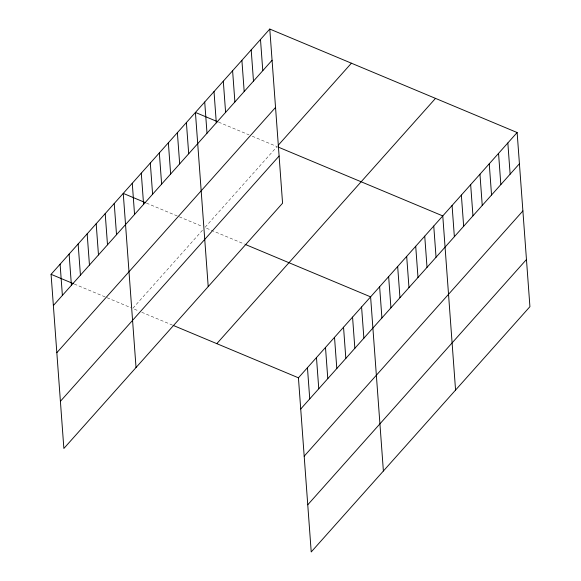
<?xml version="1.0" encoding="UTF-8"?>
<svg xmlns="http://www.w3.org/2000/svg" width="581" height="581" viewBox="0 0 581 581"><rect width="100%" height="100%" fill="white"/><g stroke="black" fill="none" stroke-linecap="round" stroke-linejoin="round"><path stroke-width="0.44" stroke-dasharray="2.9 2.18" d="M202.471 230.229L132.7 308.467L138.474 310.886M218.63 122.148L249.038 134.872M252.241 136.208L277.05 146.594L204.875 227.527L244.448 244.085M146.456 203.089L177.663 216.147M179.268 216.815L202.471 226.525M74.281 284.029L105.495 297.087M107.093 297.755L131.103 307.799M141.771 312.266L172.281 325.026"/><path stroke-width="0.87" d="M269.78 29.05L282.569 203.197L63.866 448.467L51.077 274.319L269.78 29.05L517.134 132.533L529.923 306.681L311.22 551.95L298.431 377.803L517.134 132.533M53.365 305.526L272.075 60.257M56.829 352.696L275.539 107.427M278.212 145.286L351.411 63.198M60.402 401.297L279.105 156.028M216.8 343.654L435.51 98.385M300.718 409.002L519.429 163.733M304.183 456.179L522.893 210.91M307.756 504.78L526.459 259.511M217.831 121.814L195.419 112.438L208.209 286.593M277.871 146.935L442.773 215.921L455.562 390.069M145.657 202.754L123.245 193.379L136.034 367.533M245.276 244.434L370.605 296.862L383.387 471.009M51.077 274.319L73.482 283.695M173.102 325.367L298.431 377.803M507.845 142.955L510.133 174.162M498.549 153.377L500.837 184.584M489.253 163.806L491.541 195.005M479.957 174.227L482.245 205.434M470.661 184.649L472.956 215.856M461.365 195.078L463.66 226.278M452.069 205.5L454.364 236.707M433.753 226.038L436.048 257.245M424.733 236.155L427.02 267.362M415.713 246.271L418 277.478M406.685 256.395L408.98 287.595M397.665 266.512L399.96 297.712M388.645 276.629L390.94 307.836M379.625 286.745L381.913 317.952M361.578 306.979L363.873 338.186M352.558 317.095L354.853 348.302M343.538 327.212L345.826 358.419M334.518 337.329L336.806 368.536M325.491 347.445L327.786 378.652M316.471 357.562L318.766 388.769M307.451 367.686L309.738 398.886M260.491 39.472L262.779 70.679M251.195 49.901L253.483 81.1M241.899 60.322L244.187 91.529M232.603 70.744L234.891 101.951M223.307 81.173L225.602 112.373M214.011 91.595L216.306 122.802M204.715 102.016L207.01 133.223M186.399 122.562L188.694 153.762M177.379 132.679L179.667 163.886M168.359 142.795L170.647 174.002M159.332 152.912L161.627 184.119M150.312 163.029L152.607 194.236M141.292 173.145L143.587 204.352M132.272 183.262L134.56 214.469M114.225 203.495L116.52 234.702M105.205 213.612L107.5 244.819M96.185 223.736L98.472 254.936M87.165 233.852L89.452 265.052M78.137 243.969L80.432 275.176M69.117 254.086L71.412 285.293M60.097 264.202L62.385 295.409"/></g></svg>
